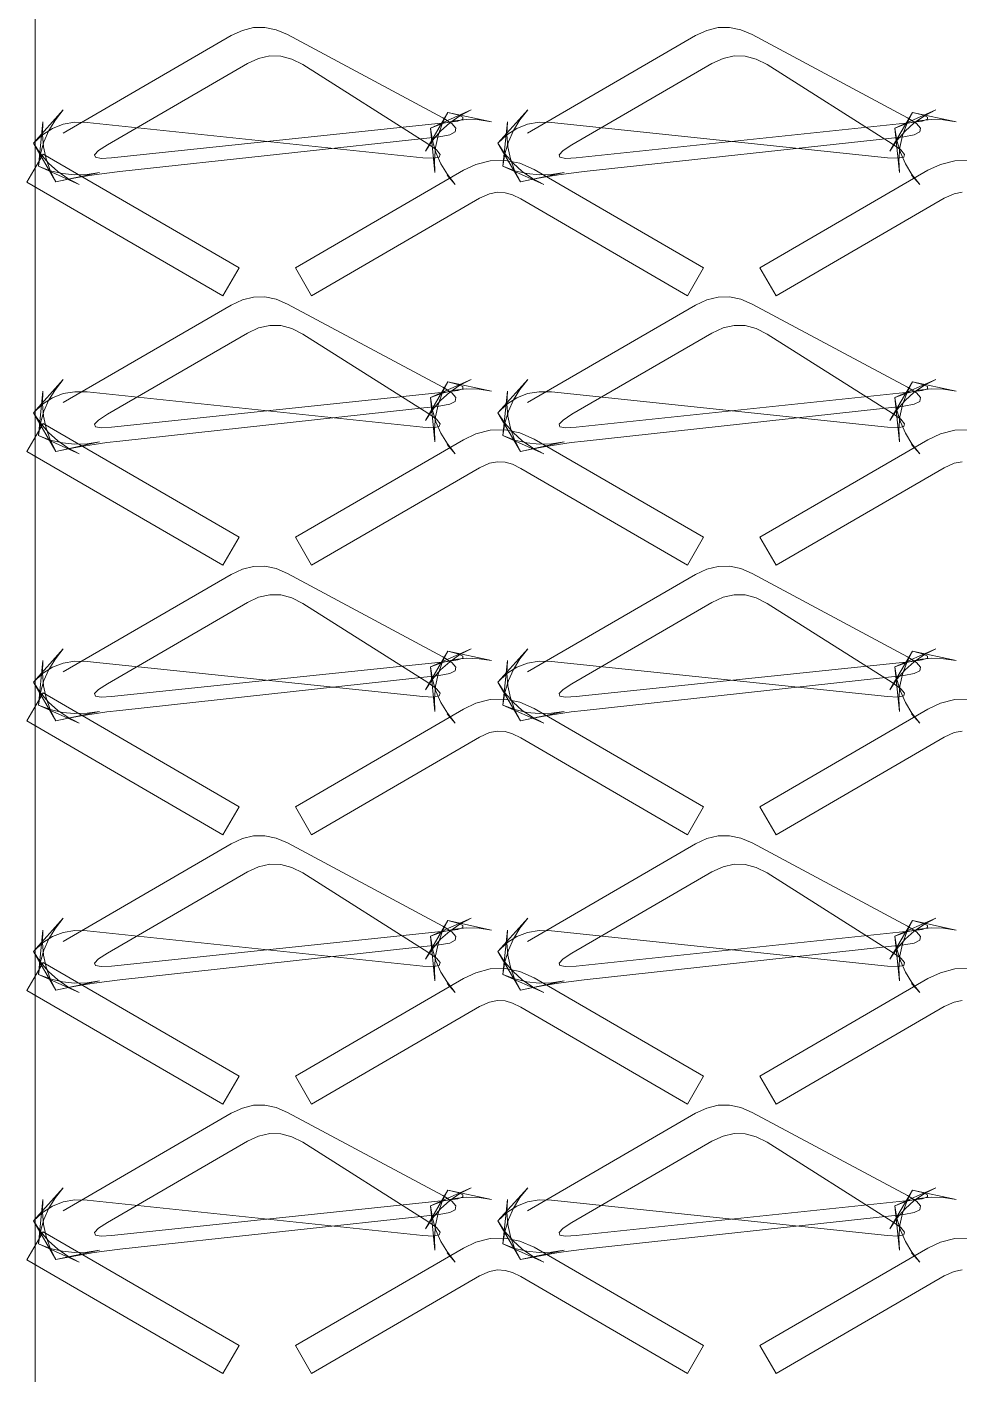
# Model space of a CAD drawing. Header units: metres. Extents: x 0 to 22, y 0 to 162.
# Drawn here: x -0.13 to 14.28, y 38.41 to 59.24 of the extents above; entities that cross this region are included whole.
import ezdxf

# ---------------------------------------------------------------- set-up
doc = ezdxf.new("R2010")
doc.units = ezdxf.units.M
doc.layers.add('TOP', color=1, linetype='Continuous', lineweight=0)

msp = doc.modelspace()

# ---------------------------------------------------------------- linework, layer by layer
at = {"layer": 'TOP'}
for p, q in [((3.032, 59.102), (3.205, 59.183)), ((3.205, 59.183), (3.379, 59.225)), ((3.379, 59.225), (3.554, 59.228)), ((3.554, 59.228), (3.729, 59.192)), ((3.729, 59.192), (3.905, 59.117)), ((10.212, 59.102), (10.385, 59.183)), ((10.385, 59.183), (10.559, 59.225)), ((10.559, 59.225), (10.734, 59.228)), ((10.734, 59.228), (10.909, 59.192)), ((10.909, 59.192), (11.085, 59.117)), ((0.435, 57.594), (3.032, 59.102)), ((3.905, 59.117), (6.305, 57.831)), ((7.615, 57.594), (10.212, 59.102)), ((11.085, 59.117), (13.485, 57.831)), ((3.456, 58.749), (3.283, 58.67)), ((3.627, 58.788), (3.456, 58.749)), ((3.798, 58.784), (3.627, 58.788)), ((3.969, 58.74), (3.798, 58.784)), ((4.138, 58.653), (3.969, 58.74)), ((10.636, 58.749), (10.463, 58.67)), ((10.807, 58.788), (10.636, 58.749)), ((10.978, 58.784), (10.807, 58.788)), ((11.149, 58.74), (10.978, 58.784)), ((11.318, 58.653), (11.149, 58.74)), ((3.283, 58.67), (1.118, 57.413)), ((6.072, 57.429), (4.138, 58.653)), ((10.463, 58.67), (8.298, 57.413)), ((13.252, 57.429), (11.318, 58.653)), ((0.436, 57.953), (-0.025, 57.438)), ((0.314, 57.799), (0.436, 57.953)), ((6.035, 57.318), (6.382, 57.916)), ((6.112, 57.673), (6.744, 57.953)), ((6.382, 57.916), (6.294, 57.74)), ((6.538, 57.876), (6.382, 57.916)), ((6.382, 57.916), (7.058, 57.77)), ((6.744, 57.953), (6.569, 57.863)), ((7.616, 57.953), (7.155, 57.438)), ((7.494, 57.799), (7.616, 57.953)), ((13.215, 57.318), (13.562, 57.916)), ((13.292, 57.673), (13.924, 57.953)), ((13.562, 57.916), (13.474, 57.74)), ((13.718, 57.876), (13.562, 57.916)), ((13.562, 57.916), (14.238, 57.77)), ((13.924, 57.953), (13.749, 57.863)), ((0.122, 57.77), (0.052, 57.083)), ((0.114, 57.574), (0.122, 57.77)), ((0.215, 57.635), (0.314, 57.799)), ((0.268, 57.668), (0.435, 57.732)), ((0.435, 57.732), (0.614, 57.762)), ((0.614, 57.762), (0.806, 57.758)), ((0.806, 57.758), (5.997, 57.214)), ((1.183, 57.214), (6.374, 57.758)), ((6.296, 57.742), (6.112, 57.673)), ((6.294, 57.74), (6.23, 57.559)), ((6.411, 57.754), (6.269, 57.627)), ((6.482, 57.786), (6.296, 57.742)), ((6.305, 57.831), (6.444, 57.743)), ((6.374, 57.758), (6.533, 57.781)), ((6.569, 57.863), (6.411, 57.754)), ((6.444, 57.743), (6.507, 57.671)), ((6.672, 57.805), (6.482, 57.786)), ((6.533, 57.781), (6.614, 57.809)), ((6.615, 57.84), (6.538, 57.876)), ((6.614, 57.809), (6.615, 57.84)), ((6.863, 57.8), (6.672, 57.805)), ((7.058, 57.77), (6.863, 57.8)), ((7.302, 57.77), (7.232, 57.083)), ((7.294, 57.574), (7.302, 57.77)), ((7.395, 57.635), (7.494, 57.799)), ((7.448, 57.668), (7.615, 57.732)), ((7.615, 57.732), (7.794, 57.762)), ((7.794, 57.762), (7.986, 57.758)), ((7.986, 57.758), (13.177, 57.214)), ((8.363, 57.214), (13.554, 57.758)), ((13.476, 57.742), (13.292, 57.673)), ((13.474, 57.74), (13.41, 57.559)), ((13.591, 57.754), (13.449, 57.627)), ((13.662, 57.786), (13.476, 57.742)), ((13.485, 57.831), (13.624, 57.743)), ((13.554, 57.758), (13.713, 57.781)), ((13.749, 57.863), (13.591, 57.754)), ((13.624, 57.743), (13.687, 57.671)), ((13.852, 57.805), (13.662, 57.786)), ((13.713, 57.781), (13.794, 57.809)), ((13.795, 57.84), (13.718, 57.876)), ((13.794, 57.809), (13.795, 57.84)), ((14.043, 57.8), (13.852, 57.805)), ((14.238, 57.77), (14.043, 57.8)), ((-0.025, 57.438), (0.115, 57.57)), ((0.13, 57.383), (0.114, 57.574)), ((0.115, 57.57), (0.268, 57.668)), ((0.138, 57.461), (0.215, 57.635)), ((6.248, 57.54), (1.308, 57)), ((6.144, 57.482), (6.035, 57.318)), ((6.182, 56.986), (6.112, 57.673)), ((6.112, 57.673), (6.143, 57.479)), ((6.143, 57.479), (6.198, 57.295)), ((6.269, 57.627), (6.144, 57.482)), ((6.23, 57.559), (6.19, 57.373)), ((6.41, 57.569), (6.248, 57.54)), ((6.496, 57.613), (6.41, 57.569)), ((6.507, 57.671), (6.496, 57.613)), ((7.155, 57.438), (7.295, 57.57)), ((7.31, 57.383), (7.294, 57.574)), ((7.295, 57.57), (7.448, 57.668)), ((7.318, 57.461), (7.395, 57.635)), ((13.428, 57.54), (8.488, 57)), ((13.324, 57.482), (13.215, 57.318)), ((13.362, 56.986), (13.292, 57.673)), ((13.292, 57.673), (13.323, 57.479)), ((13.323, 57.479), (13.378, 57.295)), ((13.449, 57.627), (13.324, 57.482)), ((13.41, 57.559), (13.37, 57.373)), ((13.59, 57.569), (13.428, 57.54)), ((13.676, 57.613), (13.59, 57.569)), ((13.687, 57.671), (13.676, 57.613)), ((-0.126, 56.839), (0.126, 57.271)), ((0.084, 57.274), (-0.025, 57.438)), ((-0.025, 57.438), (0.322, 56.841)), ((0.052, 57.083), (0.083, 57.277)), ((0.083, 57.277), (0.138, 57.461)), ((0.209, 57.129), (0.084, 57.274)), ((0.126, 57.271), (3.155, 55.512)), ((0.17, 57.197), (0.13, 57.383)), ((0.982, 57.325), (0.921, 57.261)), ((0.921, 57.261), (0.934, 57.221)), ((1.118, 57.413), (0.982, 57.325)), ((6.204, 57.335), (6.072, 57.429)), ((6.19, 57.373), (6.174, 57.182)), ((6.198, 57.295), (6.275, 57.121)), ((6.263, 57.267), (6.204, 57.335)), ((6.248, 57.223), (6.263, 57.267)), ((7.264, 57.274), (7.155, 57.438)), ((7.155, 57.438), (7.502, 56.841)), ((7.232, 57.083), (7.263, 57.277)), ((7.263, 57.277), (7.318, 57.461)), ((7.389, 57.129), (7.264, 57.274)), ((7.35, 57.197), (7.31, 57.383)), ((8.162, 57.325), (8.101, 57.261)), ((8.101, 57.261), (8.114, 57.221)), ((8.298, 57.413), (8.162, 57.325)), ((13.384, 57.335), (13.252, 57.429)), ((13.37, 57.373), (13.354, 57.182)), ((13.378, 57.295), (13.455, 57.121)), ((13.443, 57.267), (13.384, 57.335)), ((13.428, 57.223), (13.443, 57.267)), ((0.236, 57.014), (0.052, 57.083)), ((0.052, 57.083), (0.684, 56.803)), ((0.234, 57.016), (0.17, 57.197)), ((0.351, 57.002), (0.209, 57.129)), ((0.934, 57.221), (1.021, 57.205)), ((1.021, 57.205), (1.183, 57.214)), ((5.997, 57.214), (6.159, 57.206)), ((6.159, 57.206), (6.248, 57.223)), ((6.174, 57.182), (6.182, 56.986)), ((6.275, 57.121), (6.374, 56.957)), ((6.622, 57.02), (6.815, 57.111)), ((6.815, 57.111), (7.037, 57.168)), ((7.037, 57.168), (7.266, 57.174)), ((7.416, 57.014), (7.232, 57.083)), ((7.232, 57.083), (7.864, 56.803)), ((7.266, 57.174), (7.496, 57.128)), ((7.414, 57.016), (7.35, 57.197)), ((7.531, 57.002), (7.389, 57.129)), ((7.496, 57.128), (7.718, 57.031)), ((8.114, 57.221), (8.201, 57.205)), ((8.201, 57.205), (8.363, 57.214)), ((13.177, 57.214), (13.339, 57.206)), ((13.339, 57.206), (13.428, 57.223)), ((13.354, 57.182), (13.362, 56.986)), ((13.455, 57.121), (13.554, 56.957)), ((13.802, 57.02), (13.995, 57.111)), ((13.995, 57.111), (14.217, 57.168)), ((14.217, 57.168), (14.446, 57.174)), ((0.322, 56.841), (0.234, 57.016)), ((0.423, 56.97), (0.236, 57.014)), ((0.322, 56.841), (0.998, 56.986)), ((0.518, 56.881), (0.322, 56.841)), ((0.509, 56.894), (0.351, 57.002)), ((0.612, 56.951), (0.423, 56.97)), ((0.684, 56.803), (0.509, 56.894)), ((0.715, 56.917), (0.518, 56.881)), ((0.804, 56.956), (0.612, 56.951)), ((0.912, 56.948), (0.715, 56.917)), ((0.998, 56.986), (0.804, 56.956)), ((1.11, 56.976), (0.912, 56.948)), ((1.308, 57), (1.11, 56.976)), ((4.025, 55.512), (6.622, 57.02)), ((6.496, 56.803), (6.369, 56.946)), ((6.374, 56.957), (6.496, 56.803)), ((7.502, 56.841), (7.414, 57.016)), ((7.603, 56.97), (7.416, 57.014)), ((7.502, 56.841), (8.178, 56.986)), ((7.698, 56.881), (7.502, 56.841)), ((7.689, 56.894), (7.531, 57.002)), ((7.792, 56.951), (7.603, 56.97)), ((7.864, 56.803), (7.689, 56.894)), ((7.895, 56.917), (7.698, 56.881)), ((7.718, 57.031), (10.335, 55.512)), ((7.984, 56.956), (7.792, 56.951)), ((8.092, 56.948), (7.895, 56.917)), ((8.178, 56.986), (7.984, 56.956)), ((8.29, 56.976), (8.092, 56.948)), ((8.488, 57), (8.29, 56.976)), ((11.205, 55.512), (13.802, 57.02)), ((13.676, 56.803), (13.549, 56.946)), ((13.554, 56.957), (13.676, 56.803)), ((2.904, 55.08), (-0.126, 56.839)), ((7.026, 56.657), (6.873, 56.588)), ((7.15, 56.681), (7.026, 56.657)), ((7.266, 56.674), (7.15, 56.681)), ((7.383, 56.641), (7.266, 56.674)), ((7.507, 56.577), (7.383, 56.641)), ((14.206, 56.657), (14.053, 56.588)), ((14.33, 56.681), (14.206, 56.657)), ((6.873, 56.588), (4.276, 55.08)), ((10.084, 55.08), (7.507, 56.577)), ((14.053, 56.588), (11.456, 55.08)), ((3.155, 55.512), (2.904, 55.08)), ((4.276, 55.08), (4.025, 55.512)), ((10.335, 55.512), (10.084, 55.08)), ((11.456, 55.08), (11.205, 55.512)), ((3.032, 54.938), (3.205, 55.019)), ((3.205, 55.019), (3.379, 55.061)), ((3.379, 55.061), (3.554, 55.064)), ((3.554, 55.064), (3.729, 55.028)), ((3.729, 55.028), (3.905, 54.953)), ((10.212, 54.938), (10.385, 55.019)), ((10.385, 55.019), (10.559, 55.061)), ((10.559, 55.061), (10.734, 55.064)), ((10.734, 55.064), (10.909, 55.028)), ((10.909, 55.028), (11.085, 54.953)), ((0.435, 53.43), (3.032, 54.938)), ((3.905, 54.953), (6.305, 53.666)), ((7.615, 53.43), (10.212, 54.938)), ((11.085, 54.953), (13.485, 53.666)), ((3.456, 54.585), (3.283, 54.505)), ((3.627, 54.623), (3.456, 54.585)), ((3.798, 54.62), (3.627, 54.623)), ((3.969, 54.575), (3.798, 54.62)), ((4.138, 54.489), (3.969, 54.575)), ((10.636, 54.585), (10.463, 54.505)), ((10.807, 54.623), (10.636, 54.585)), ((10.978, 54.62), (10.807, 54.623)), ((11.149, 54.575), (10.978, 54.62)), ((11.318, 54.489), (11.149, 54.575)), ((3.283, 54.505), (1.118, 53.249)), ((6.072, 53.265), (4.138, 54.489)), ((10.463, 54.505), (8.298, 53.249)), ((13.252, 53.265), (11.318, 54.489)), ((0.436, 53.788), (-0.025, 53.274)), ((0.314, 53.634), (0.436, 53.788)), ((6.035, 53.154), (6.382, 53.751)), ((6.112, 53.509), (6.744, 53.788)), ((6.382, 53.751), (6.294, 53.576)), ((6.538, 53.711), (6.382, 53.751)), ((6.382, 53.751), (7.058, 53.606)), ((6.744, 53.788), (6.569, 53.698)), ((7.616, 53.788), (7.155, 53.274)), ((7.494, 53.634), (7.616, 53.788)), ((13.215, 53.154), (13.562, 53.751)), ((13.292, 53.509), (13.924, 53.788)), ((13.562, 53.751), (13.474, 53.576)), ((13.718, 53.711), (13.562, 53.751)), ((13.562, 53.751), (14.238, 53.606)), ((13.924, 53.788), (13.749, 53.698)), ((0.122, 53.606), (0.052, 52.919)), ((0.114, 53.41), (0.122, 53.606)), ((0.215, 53.471), (0.314, 53.634)), ((0.268, 53.504), (0.435, 53.568)), ((0.435, 53.568), (0.614, 53.598)), ((0.614, 53.598), (0.806, 53.594)), ((0.806, 53.594), (5.997, 53.05)), ((1.183, 53.05), (6.374, 53.594)), ((6.296, 53.577), (6.112, 53.509)), ((6.294, 53.576), (6.23, 53.395)), ((6.411, 53.59), (6.269, 53.463)), ((6.482, 53.621), (6.296, 53.577)), ((6.305, 53.666), (6.444, 53.579)), ((6.374, 53.594), (6.533, 53.617)), ((6.569, 53.698), (6.411, 53.59)), ((6.444, 53.579), (6.507, 53.506)), ((6.672, 53.641), (6.482, 53.621)), ((6.533, 53.617), (6.614, 53.644)), ((6.615, 53.676), (6.538, 53.711)), ((6.614, 53.644), (6.615, 53.676)), ((6.863, 53.636), (6.672, 53.641)), ((7.058, 53.606), (6.863, 53.636)), ((7.302, 53.606), (7.232, 52.919)), ((7.294, 53.41), (7.302, 53.606)), ((7.395, 53.471), (7.494, 53.634)), ((7.448, 53.504), (7.615, 53.568)), ((7.615, 53.568), (7.794, 53.598)), ((7.794, 53.598), (7.986, 53.594)), ((7.986, 53.594), (13.177, 53.05)), ((8.363, 53.05), (13.554, 53.594)), ((13.476, 53.577), (13.292, 53.509)), ((13.474, 53.576), (13.41, 53.395)), ((13.591, 53.59), (13.449, 53.463)), ((13.662, 53.621), (13.476, 53.577)), ((13.485, 53.666), (13.624, 53.579)), ((13.554, 53.594), (13.713, 53.617)), ((13.749, 53.698), (13.591, 53.59)), ((13.624, 53.579), (13.687, 53.506)), ((13.852, 53.641), (13.662, 53.621)), ((13.713, 53.617), (13.794, 53.644)), ((13.795, 53.676), (13.718, 53.711)), ((13.794, 53.644), (13.795, 53.676)), ((14.043, 53.636), (13.852, 53.641)), ((14.238, 53.606), (14.043, 53.636)), ((-0.025, 53.274), (0.115, 53.406)), ((0.13, 53.219), (0.114, 53.41)), ((0.115, 53.406), (0.268, 53.504)), ((0.138, 53.297), (0.215, 53.471)), ((6.248, 53.376), (1.308, 52.836)), ((6.144, 53.317), (6.035, 53.154)), ((6.182, 52.821), (6.112, 53.509)), ((6.112, 53.509), (6.143, 53.315)), ((6.143, 53.315), (6.198, 53.131)), ((6.269, 53.463), (6.144, 53.317)), ((6.23, 53.395), (6.19, 53.209)), ((6.41, 53.405), (6.248, 53.376)), ((6.496, 53.448), (6.41, 53.405)), ((6.507, 53.506), (6.496, 53.448)), ((7.155, 53.274), (7.295, 53.406)), ((7.31, 53.219), (7.294, 53.41)), ((7.295, 53.406), (7.448, 53.504)), ((7.318, 53.297), (7.395, 53.471)), ((13.428, 53.376), (8.488, 52.836)), ((13.324, 53.317), (13.215, 53.154)), ((13.362, 52.821), (13.292, 53.509)), ((13.292, 53.509), (13.323, 53.315)), ((13.323, 53.315), (13.378, 53.131)), ((13.449, 53.463), (13.324, 53.317)), ((13.41, 53.395), (13.37, 53.209)), ((13.59, 53.405), (13.428, 53.376)), ((13.676, 53.448), (13.59, 53.405)), ((13.687, 53.506), (13.676, 53.448)), ((-0.126, 52.674), (0.126, 53.107)), ((0.084, 53.11), (-0.025, 53.274)), ((-0.025, 53.274), (0.322, 52.676)), ((0.052, 52.919), (0.083, 53.113)), ((0.083, 53.113), (0.138, 53.297)), ((0.209, 52.965), (0.084, 53.11)), ((0.126, 53.107), (3.155, 51.348)), ((0.17, 53.033), (0.13, 53.219)), ((0.982, 53.16), (0.921, 53.096)), ((0.921, 53.096), (0.934, 53.056)), ((1.118, 53.249), (0.982, 53.16)), ((6.204, 53.171), (6.072, 53.265)), ((6.19, 53.209), (6.174, 53.018)), ((6.198, 53.131), (6.275, 52.957)), ((6.263, 53.102), (6.204, 53.171)), ((6.248, 53.059), (6.263, 53.102)), ((7.264, 53.11), (7.155, 53.274)), ((7.155, 53.274), (7.502, 52.676)), ((7.232, 52.919), (7.263, 53.113)), ((7.263, 53.113), (7.318, 53.297)), ((7.389, 52.965), (7.264, 53.11)), ((7.35, 53.033), (7.31, 53.219)), ((8.162, 53.16), (8.101, 53.096)), ((8.101, 53.096), (8.114, 53.056)), ((8.298, 53.249), (8.162, 53.16)), ((13.384, 53.171), (13.252, 53.265)), ((13.37, 53.209), (13.354, 53.018)), ((13.378, 53.131), (13.455, 52.957)), ((13.443, 53.102), (13.384, 53.171)), ((13.428, 53.059), (13.443, 53.102)), ((0.236, 52.85), (0.052, 52.919)), ((0.052, 52.919), (0.684, 52.639)), ((0.234, 52.852), (0.17, 53.033)), ((0.351, 52.838), (0.209, 52.965)), ((0.934, 53.056), (1.021, 53.041)), ((1.021, 53.041), (1.183, 53.05)), ((5.997, 53.05), (6.159, 53.042)), ((6.159, 53.042), (6.248, 53.059)), ((6.174, 53.018), (6.182, 52.821)), ((6.275, 52.957), (6.374, 52.793)), ((6.622, 52.856), (6.815, 52.946)), ((6.815, 52.946), (7.037, 53.003)), ((7.037, 53.003), (7.266, 53.01)), ((7.416, 52.85), (7.232, 52.919)), ((7.232, 52.919), (7.864, 52.639)), ((7.266, 53.01), (7.496, 52.963)), ((7.414, 52.852), (7.35, 53.033)), ((7.531, 52.838), (7.389, 52.965)), ((7.496, 52.963), (7.718, 52.866)), ((8.114, 53.056), (8.201, 53.041)), ((8.201, 53.041), (8.363, 53.05)), ((13.177, 53.05), (13.339, 53.042)), ((13.339, 53.042), (13.428, 53.059)), ((13.354, 53.018), (13.362, 52.821)), ((13.455, 52.957), (13.554, 52.793)), ((13.802, 52.856), (13.995, 52.946)), ((13.995, 52.946), (14.217, 53.003)), ((14.217, 53.003), (14.446, 53.01)), ((0.322, 52.676), (0.234, 52.852)), ((0.423, 52.806), (0.236, 52.85)), ((0.322, 52.676), (0.998, 52.821)), ((0.518, 52.716), (0.322, 52.676)), ((0.509, 52.729), (0.351, 52.838)), ((0.612, 52.787), (0.423, 52.806)), ((0.684, 52.639), (0.509, 52.729)), ((0.715, 52.752), (0.518, 52.716)), ((0.804, 52.792), (0.612, 52.787)), ((0.912, 52.784), (0.715, 52.752)), ((0.998, 52.821), (0.804, 52.792)), ((1.11, 52.812), (0.912, 52.784)), ((1.308, 52.836), (1.11, 52.812)), ((4.025, 51.348), (6.622, 52.856)), ((6.496, 52.639), (6.369, 52.781)), ((6.374, 52.793), (6.496, 52.639)), ((7.502, 52.676), (7.414, 52.852)), ((7.603, 52.806), (7.416, 52.85)), ((7.502, 52.676), (8.178, 52.821)), ((7.698, 52.716), (7.502, 52.676)), ((7.689, 52.729), (7.531, 52.838)), ((7.792, 52.787), (7.603, 52.806)), ((7.864, 52.639), (7.689, 52.729)), ((7.895, 52.752), (7.698, 52.716)), ((7.718, 52.866), (10.335, 51.348)), ((7.984, 52.792), (7.792, 52.787)), ((8.092, 52.784), (7.895, 52.752)), ((8.178, 52.821), (7.984, 52.792)), ((8.29, 52.812), (8.092, 52.784)), ((8.488, 52.836), (8.29, 52.812)), ((11.205, 51.348), (13.802, 52.856)), ((13.676, 52.639), (13.549, 52.781)), ((13.554, 52.793), (13.676, 52.639)), ((2.904, 50.915), (-0.126, 52.674)), ((7.026, 52.493), (6.873, 52.423)), ((7.15, 52.516), (7.026, 52.493)), ((7.266, 52.51), (7.15, 52.516)), ((7.383, 52.476), (7.266, 52.51)), ((7.507, 52.413), (7.383, 52.476)), ((14.206, 52.493), (14.053, 52.423)), ((14.33, 52.516), (14.206, 52.493)), ((6.873, 52.423), (4.276, 50.915)), ((10.084, 50.915), (7.507, 52.413)), ((14.053, 52.423), (11.456, 50.915)), ((3.155, 51.348), (2.904, 50.915)), ((4.276, 50.915), (4.025, 51.348)), ((10.335, 51.348), (10.084, 50.915)), ((11.456, 50.915), (11.205, 51.348)), ((3.032, 50.773), (3.205, 50.854)), ((3.205, 50.854), (3.379, 50.896)), ((3.379, 50.896), (3.554, 50.899)), ((3.554, 50.899), (3.729, 50.863)), ((3.729, 50.863), (3.905, 50.788)), ((10.212, 50.773), (10.385, 50.854)), ((10.385, 50.854), (10.559, 50.896)), ((10.559, 50.896), (10.734, 50.899)), ((10.734, 50.899), (10.909, 50.863)), ((10.909, 50.863), (11.085, 50.788)), ((0.435, 49.266), (3.032, 50.773)), ((3.905, 50.788), (6.305, 49.502)), ((7.615, 49.266), (10.212, 50.773)), ((11.085, 50.788), (13.485, 49.502)), ((3.456, 50.421), (3.283, 50.341)), ((3.627, 50.459), (3.456, 50.421)), ((3.798, 50.456), (3.627, 50.459)), ((3.969, 50.411), (3.798, 50.456)), ((4.138, 50.325), (3.969, 50.411)), ((10.636, 50.421), (10.463, 50.341)), ((10.807, 50.459), (10.636, 50.421)), ((10.978, 50.456), (10.807, 50.459)), ((11.149, 50.411), (10.978, 50.456)), ((11.318, 50.325), (11.149, 50.411)), ((3.283, 50.341), (1.118, 49.084)), ((6.072, 49.101), (4.138, 50.325)), ((10.463, 50.341), (8.298, 49.084)), ((13.252, 49.101), (11.318, 50.325)), ((0.436, 49.624), (-0.025, 49.109)), ((0.314, 49.47), (0.436, 49.624)), ((6.035, 48.989), (6.382, 49.587)), ((6.112, 49.344), (6.744, 49.624)), ((6.382, 49.587), (6.294, 49.411)), ((6.538, 49.547), (6.382, 49.587)), ((6.382, 49.587), (7.058, 49.442)), ((6.744, 49.624), (6.569, 49.534)), ((7.616, 49.624), (7.155, 49.109)), ((7.494, 49.47), (7.616, 49.624)), ((13.215, 48.989), (13.562, 49.587)), ((13.292, 49.344), (13.924, 49.624)), ((13.562, 49.587), (13.474, 49.411)), ((13.718, 49.547), (13.562, 49.587)), ((13.562, 49.587), (14.238, 49.442)), ((13.924, 49.624), (13.749, 49.534)), ((0.122, 49.442), (0.052, 48.754)), ((0.114, 49.245), (0.122, 49.442)), ((0.215, 49.306), (0.314, 49.47)), ((0.268, 49.339), (0.435, 49.403)), ((0.435, 49.403), (0.614, 49.434)), ((0.614, 49.434), (0.806, 49.43)), ((0.806, 49.43), (5.997, 48.885)), ((1.183, 48.885), (6.374, 49.43)), ((6.296, 49.413), (6.112, 49.344)), ((6.294, 49.411), (6.23, 49.231)), ((6.411, 49.425), (6.269, 49.298)), ((6.482, 49.457), (6.296, 49.413)), ((6.305, 49.502), (6.444, 49.415)), ((6.374, 49.43), (6.533, 49.453)), ((6.569, 49.534), (6.411, 49.425)), ((6.444, 49.415), (6.507, 49.342)), ((6.672, 49.477), (6.482, 49.457)), ((6.533, 49.453), (6.614, 49.48)), ((6.615, 49.511), (6.538, 49.547)), ((6.614, 49.48), (6.615, 49.511)), ((6.863, 49.471), (6.672, 49.477)), ((7.058, 49.442), (6.863, 49.471)), ((7.302, 49.442), (7.232, 48.754)), ((7.294, 49.245), (7.302, 49.442)), ((7.395, 49.306), (7.494, 49.47)), ((7.448, 49.339), (7.615, 49.403)), ((7.615, 49.403), (7.794, 49.434)), ((7.794, 49.434), (7.986, 49.43)), ((7.986, 49.43), (13.177, 48.885)), ((8.363, 48.885), (13.554, 49.43)), ((13.476, 49.413), (13.292, 49.344)), ((13.474, 49.411), (13.41, 49.231)), ((13.591, 49.425), (13.449, 49.298)), ((13.662, 49.457), (13.476, 49.413)), ((13.485, 49.502), (13.624, 49.415)), ((13.554, 49.43), (13.713, 49.453)), ((13.749, 49.534), (13.591, 49.425)), ((13.624, 49.415), (13.687, 49.342)), ((13.852, 49.477), (13.662, 49.457)), ((13.713, 49.453), (13.794, 49.48)), ((13.795, 49.511), (13.718, 49.547)), ((13.794, 49.48), (13.795, 49.511)), ((14.043, 49.471), (13.852, 49.477)), ((14.238, 49.442), (14.043, 49.471)), ((-0.025, 49.109), (0.115, 49.241)), ((0.13, 49.054), (0.114, 49.245)), ((0.115, 49.241), (0.268, 49.339)), ((0.138, 49.132), (0.215, 49.306)), ((6.248, 49.211), (1.308, 48.671)), ((6.144, 49.153), (6.035, 48.989)), ((6.182, 48.657), (6.112, 49.344)), ((6.112, 49.344), (6.143, 49.151)), ((6.143, 49.151), (6.198, 48.967)), ((6.269, 49.298), (6.144, 49.153)), ((6.23, 49.231), (6.19, 49.045)), ((6.41, 49.24), (6.248, 49.211)), ((6.496, 49.284), (6.41, 49.24)), ((6.507, 49.342), (6.496, 49.284)), ((7.155, 49.109), (7.295, 49.241)), ((7.31, 49.054), (7.294, 49.245)), ((7.295, 49.241), (7.448, 49.339)), ((7.318, 49.132), (7.395, 49.306)), ((13.428, 49.211), (8.488, 48.671)), ((13.324, 49.153), (13.215, 48.989)), ((13.362, 48.657), (13.292, 49.344)), ((13.292, 49.344), (13.323, 49.151)), ((13.323, 49.151), (13.378, 48.967)), ((13.449, 49.298), (13.324, 49.153)), ((13.41, 49.231), (13.37, 49.045)), ((13.59, 49.24), (13.428, 49.211)), ((13.676, 49.284), (13.59, 49.24)), ((13.687, 49.342), (13.676, 49.284)), ((-0.126, 48.51), (0.126, 48.942)), ((0.084, 48.946), (-0.025, 49.109)), ((-0.025, 49.109), (0.322, 48.512)), ((0.052, 48.754), (0.083, 48.948)), ((0.083, 48.948), (0.138, 49.132)), ((0.209, 48.8), (0.084, 48.946)), ((0.126, 48.942), (3.155, 47.183)), ((0.17, 48.868), (0.13, 49.054)), ((0.982, 48.996), (0.921, 48.932)), ((0.921, 48.932), (0.934, 48.892)), ((1.118, 49.084), (0.982, 48.996)), ((6.204, 49.006), (6.072, 49.101)), ((6.19, 49.045), (6.174, 48.853)), ((6.198, 48.967), (6.275, 48.793)), ((6.263, 48.938), (6.204, 49.006)), ((6.248, 48.895), (6.263, 48.938)), ((7.264, 48.946), (7.155, 49.109)), ((7.155, 49.109), (7.502, 48.512)), ((7.232, 48.754), (7.263, 48.948)), ((7.263, 48.948), (7.318, 49.132)), ((7.389, 48.8), (7.264, 48.946)), ((7.35, 48.868), (7.31, 49.054)), ((8.162, 48.996), (8.101, 48.932)), ((8.101, 48.932), (8.114, 48.892)), ((8.298, 49.084), (8.162, 48.996)), ((13.384, 49.006), (13.252, 49.101)), ((13.37, 49.045), (13.354, 48.853)), ((13.378, 48.967), (13.455, 48.793)), ((13.443, 48.938), (13.384, 49.006)), ((13.428, 48.895), (13.443, 48.938)), ((0.236, 48.686), (0.052, 48.754)), ((0.052, 48.754), (0.684, 48.475)), ((0.234, 48.687), (0.17, 48.868)), ((0.351, 48.673), (0.209, 48.8)), ((0.934, 48.892), (1.021, 48.877)), ((1.021, 48.877), (1.183, 48.885)), ((5.997, 48.885), (6.159, 48.877)), ((6.159, 48.877), (6.248, 48.895)), ((6.174, 48.853), (6.182, 48.657)), ((6.275, 48.793), (6.374, 48.629)), ((6.622, 48.691), (6.815, 48.782)), ((6.815, 48.782), (7.037, 48.839)), ((7.037, 48.839), (7.266, 48.845)), ((7.416, 48.686), (7.232, 48.754)), ((7.232, 48.754), (7.864, 48.475)), ((7.266, 48.845), (7.496, 48.799)), ((7.414, 48.687), (7.35, 48.868)), ((7.531, 48.673), (7.389, 48.8)), ((7.496, 48.799), (7.718, 48.702)), ((8.114, 48.892), (8.201, 48.877)), ((8.201, 48.877), (8.363, 48.885)), ((13.177, 48.885), (13.339, 48.877)), ((13.339, 48.877), (13.428, 48.895)), ((13.354, 48.853), (13.362, 48.657)), ((13.455, 48.793), (13.554, 48.629)), ((13.802, 48.691), (13.995, 48.782)), ((13.995, 48.782), (14.217, 48.839)), ((14.217, 48.839), (14.446, 48.845)), ((0.322, 48.512), (0.234, 48.687)), ((0.423, 48.642), (0.236, 48.686)), ((0.322, 48.512), (0.998, 48.657)), ((0.518, 48.552), (0.322, 48.512)), ((0.509, 48.565), (0.351, 48.673)), ((0.612, 48.622), (0.423, 48.642)), ((0.684, 48.475), (0.509, 48.565)), ((0.715, 48.588), (0.518, 48.552)), ((0.804, 48.627), (0.612, 48.622)), ((0.912, 48.62), (0.715, 48.588)), ((0.998, 48.657), (0.804, 48.627)), ((1.11, 48.648), (0.912, 48.62)), ((1.308, 48.671), (1.11, 48.648)), ((4.025, 47.183), (6.622, 48.691)), ((6.496, 48.475), (6.369, 48.617)), ((6.374, 48.629), (6.496, 48.475)), ((7.502, 48.512), (7.414, 48.687)), ((7.603, 48.642), (7.416, 48.686)), ((7.502, 48.512), (8.178, 48.657)), ((7.698, 48.552), (7.502, 48.512)), ((7.689, 48.565), (7.531, 48.673)), ((7.792, 48.622), (7.603, 48.642)), ((7.864, 48.475), (7.689, 48.565)), ((7.895, 48.588), (7.698, 48.552)), ((7.718, 48.702), (10.335, 47.183)), ((7.984, 48.627), (7.792, 48.622)), ((8.092, 48.62), (7.895, 48.588)), ((8.178, 48.657), (7.984, 48.627)), ((8.29, 48.648), (8.092, 48.62)), ((8.488, 48.671), (8.29, 48.648)), ((11.205, 47.183), (13.802, 48.691)), ((13.676, 48.475), (13.549, 48.617)), ((13.554, 48.629), (13.676, 48.475)), ((2.904, 46.751), (-0.126, 48.51)), ((7.026, 48.329), (6.873, 48.259)), ((7.15, 48.352), (7.026, 48.329)), ((7.266, 48.345), (7.15, 48.352)), ((7.383, 48.312), (7.266, 48.345)), ((7.507, 48.248), (7.383, 48.312)), ((14.206, 48.329), (14.053, 48.259)), ((14.33, 48.352), (14.206, 48.329)), ((6.873, 48.259), (4.276, 46.751)), ((10.084, 46.751), (7.507, 48.248)), ((14.053, 48.259), (11.456, 46.751)), ((3.155, 47.183), (2.904, 46.751)), ((4.276, 46.751), (4.025, 47.183)), ((10.335, 47.183), (10.084, 46.751)), ((11.456, 46.751), (11.205, 47.183)), ((3.032, 46.609), (3.205, 46.69)), ((3.205, 46.69), (3.379, 46.732)), ((3.379, 46.732), (3.554, 46.735)), ((3.554, 46.735), (3.729, 46.699)), ((3.729, 46.699), (3.905, 46.624)), ((10.212, 46.609), (10.385, 46.69)), ((10.385, 46.69), (10.559, 46.732)), ((10.559, 46.732), (10.734, 46.735)), ((10.734, 46.735), (10.909, 46.699)), ((10.909, 46.699), (11.085, 46.624)), ((0.435, 45.101), (3.032, 46.609)), ((3.905, 46.624), (6.305, 45.337)), ((7.615, 45.101), (10.212, 46.609)), ((11.085, 46.624), (13.485, 45.337)), ((3.456, 46.256), (3.283, 46.177)), ((3.627, 46.294), (3.456, 46.256)), ((3.798, 46.291), (3.627, 46.294)), ((3.969, 46.246), (3.798, 46.291)), ((4.138, 46.16), (3.969, 46.246)), ((10.636, 46.256), (10.463, 46.177)), ((10.807, 46.294), (10.636, 46.256)), ((10.978, 46.291), (10.807, 46.294)), ((11.149, 46.246), (10.978, 46.291)), ((11.318, 46.16), (11.149, 46.246)), ((3.283, 46.177), (1.118, 44.92)), ((6.072, 44.936), (4.138, 46.16)), ((10.463, 46.177), (8.298, 44.92)), ((13.252, 44.936), (11.318, 46.16)), ((0.436, 45.46), (-0.025, 44.945)), ((0.314, 45.306), (0.436, 45.46)), ((6.035, 44.825), (6.382, 45.423)), ((6.112, 45.18), (6.744, 45.46)), ((6.382, 45.423), (6.294, 45.247)), ((6.538, 45.383), (6.382, 45.423)), ((6.382, 45.423), (7.058, 45.277)), ((6.744, 45.46), (6.569, 45.37)), ((7.616, 45.46), (7.155, 44.945)), ((7.494, 45.306), (7.616, 45.46)), ((13.215, 44.825), (13.562, 45.423)), ((13.292, 45.18), (13.924, 45.46)), ((13.562, 45.423), (13.474, 45.247)), ((13.718, 45.383), (13.562, 45.423)), ((13.562, 45.423), (14.238, 45.277)), ((13.924, 45.46), (13.749, 45.37)), ((0.122, 45.277), (0.052, 44.59)), ((0.114, 45.081), (0.122, 45.277)), ((0.215, 45.142), (0.314, 45.306)), ((0.268, 45.175), (0.435, 45.239)), ((0.435, 45.239), (0.614, 45.269)), ((0.614, 45.269), (0.806, 45.265)), ((0.806, 45.265), (5.997, 44.721)), ((1.183, 44.721), (6.374, 45.265)), ((6.296, 45.249), (6.112, 45.18)), ((6.294, 45.247), (6.23, 45.066)), ((6.411, 45.261), (6.269, 45.134)), ((6.482, 45.293), (6.296, 45.249)), ((6.305, 45.337), (6.444, 45.25)), ((6.374, 45.265), (6.533, 45.288)), ((6.569, 45.37), (6.411, 45.261)), ((6.444, 45.25), (6.507, 45.178)), ((6.672, 45.312), (6.482, 45.293)), ((6.533, 45.288), (6.614, 45.315)), ((6.615, 45.347), (6.538, 45.383)), ((6.614, 45.315), (6.615, 45.347)), ((6.863, 45.307), (6.672, 45.312)), ((7.058, 45.277), (6.863, 45.307)), ((7.302, 45.277), (7.232, 44.59)), ((7.294, 45.081), (7.302, 45.277)), ((7.395, 45.142), (7.494, 45.306)), ((7.448, 45.175), (7.615, 45.239)), ((7.615, 45.239), (7.794, 45.269)), ((7.794, 45.269), (7.986, 45.265)), ((7.986, 45.265), (13.177, 44.721)), ((8.363, 44.721), (13.554, 45.265)), ((13.476, 45.249), (13.292, 45.18)), ((13.474, 45.247), (13.41, 45.066)), ((13.591, 45.261), (13.449, 45.134)), ((13.662, 45.293), (13.476, 45.249)), ((13.485, 45.337), (13.624, 45.25)), ((13.554, 45.265), (13.713, 45.288)), ((13.749, 45.37), (13.591, 45.261)), ((13.624, 45.25), (13.687, 45.178)), ((13.852, 45.312), (13.662, 45.293)), ((13.713, 45.288), (13.794, 45.315)), ((13.795, 45.347), (13.718, 45.383)), ((13.794, 45.315), (13.795, 45.347)), ((14.043, 45.307), (13.852, 45.312)), ((14.238, 45.277), (14.043, 45.307)), ((-0.025, 44.945), (0.115, 45.077)), ((0.13, 44.89), (0.114, 45.081)), ((0.115, 45.077), (0.268, 45.175)), ((0.138, 44.968), (0.215, 45.142)), ((6.248, 45.047), (1.308, 44.507)), ((6.144, 44.989), (6.035, 44.825)), ((6.182, 44.493), (6.112, 45.18)), ((6.112, 45.18), (6.143, 44.986)), ((6.143, 44.986), (6.198, 44.802)), ((6.269, 45.134), (6.144, 44.989)), ((6.23, 45.066), (6.19, 44.88)), ((6.41, 45.076), (6.248, 45.047)), ((6.496, 45.119), (6.41, 45.076)), ((6.507, 45.178), (6.496, 45.119)), ((7.155, 44.945), (7.295, 45.077)), ((7.31, 44.89), (7.294, 45.081)), ((7.295, 45.077), (7.448, 45.175)), ((7.318, 44.968), (7.395, 45.142)), ((13.428, 45.047), (8.488, 44.507)), ((13.324, 44.989), (13.215, 44.825)), ((13.362, 44.493), (13.292, 45.18)), ((13.292, 45.18), (13.323, 44.986)), ((13.323, 44.986), (13.378, 44.802)), ((13.449, 45.134), (13.324, 44.989)), ((13.41, 45.066), (13.37, 44.88)), ((13.59, 45.076), (13.428, 45.047)), ((13.676, 45.119), (13.59, 45.076)), ((13.687, 45.178), (13.676, 45.119)), ((-0.126, 44.345), (0.126, 44.778)), ((0.084, 44.781), (-0.025, 44.945)), ((-0.025, 44.945), (0.322, 44.347)), ((0.052, 44.59), (0.083, 44.784)), ((0.083, 44.784), (0.138, 44.968)), ((0.209, 44.636), (0.084, 44.781)), ((0.126, 44.778), (3.155, 43.019)), ((0.17, 44.704), (0.13, 44.89)), ((0.982, 44.832), (0.921, 44.767)), ((0.921, 44.767), (0.934, 44.728)), ((1.118, 44.92), (0.982, 44.832)), ((6.204, 44.842), (6.072, 44.936)), ((6.19, 44.88), (6.174, 44.689)), ((6.198, 44.802), (6.275, 44.628)), ((6.263, 44.773), (6.204, 44.842)), ((6.248, 44.73), (6.263, 44.773)), ((7.264, 44.781), (7.155, 44.945)), ((7.155, 44.945), (7.502, 44.347)), ((7.232, 44.59), (7.263, 44.784)), ((7.263, 44.784), (7.318, 44.968)), ((7.389, 44.636), (7.264, 44.781)), ((7.35, 44.704), (7.31, 44.89)), ((8.162, 44.832), (8.101, 44.767)), ((8.101, 44.767), (8.114, 44.728)), ((8.298, 44.92), (8.162, 44.832)), ((13.384, 44.842), (13.252, 44.936)), ((13.37, 44.88), (13.354, 44.689)), ((13.378, 44.802), (13.455, 44.628)), ((13.443, 44.773), (13.384, 44.842)), ((13.428, 44.73), (13.443, 44.773)), ((0.236, 44.521), (0.052, 44.59)), ((0.052, 44.59), (0.684, 44.31)), ((0.234, 44.523), (0.17, 44.704)), ((0.351, 44.509), (0.209, 44.636)), ((0.934, 44.728), (1.021, 44.712)), ((1.021, 44.712), (1.183, 44.721)), ((5.997, 44.721), (6.159, 44.713)), ((6.159, 44.713), (6.248, 44.73)), ((6.174, 44.689), (6.182, 44.493)), ((6.275, 44.628), (6.374, 44.464)), ((6.622, 44.527), (6.815, 44.618)), ((6.815, 44.618), (7.037, 44.675)), ((7.037, 44.675), (7.266, 44.681)), ((7.416, 44.521), (7.232, 44.59)), ((7.232, 44.59), (7.864, 44.31)), ((7.266, 44.681), (7.496, 44.634)), ((7.414, 44.523), (7.35, 44.704)), ((7.531, 44.509), (7.389, 44.636)), ((7.496, 44.634), (7.718, 44.537)), ((8.114, 44.728), (8.201, 44.712)), ((8.201, 44.712), (8.363, 44.721)), ((13.177, 44.721), (13.339, 44.713)), ((13.339, 44.713), (13.428, 44.73)), ((13.354, 44.689), (13.362, 44.493)), ((13.455, 44.628), (13.554, 44.464)), ((13.802, 44.527), (13.995, 44.618)), ((13.995, 44.618), (14.217, 44.675)), ((14.217, 44.675), (14.446, 44.681)), ((0.322, 44.347), (0.234, 44.523)), ((0.423, 44.477), (0.236, 44.521)), ((0.322, 44.347), (0.998, 44.493)), ((0.518, 44.387), (0.322, 44.347)), ((0.509, 44.4), (0.351, 44.509)), ((0.612, 44.458), (0.423, 44.477)), ((0.684, 44.31), (0.509, 44.4)), ((0.715, 44.423), (0.518, 44.387)), ((0.804, 44.463), (0.612, 44.458)), ((0.912, 44.455), (0.715, 44.423)), ((0.998, 44.493), (0.804, 44.463)), ((1.11, 44.483), (0.912, 44.455)), ((1.308, 44.507), (1.11, 44.483)), ((4.025, 43.019), (6.622, 44.527)), ((6.496, 44.31), (6.369, 44.453)), ((6.374, 44.464), (6.496, 44.31)), ((7.502, 44.347), (7.414, 44.523)), ((7.603, 44.477), (7.416, 44.521)), ((7.502, 44.347), (8.178, 44.493)), ((7.698, 44.387), (7.502, 44.347)), ((7.689, 44.4), (7.531, 44.509)), ((7.792, 44.458), (7.603, 44.477)), ((7.864, 44.31), (7.689, 44.4)), ((7.895, 44.423), (7.698, 44.387)), ((7.718, 44.537), (10.335, 43.019)), ((7.984, 44.463), (7.792, 44.458)), ((8.092, 44.455), (7.895, 44.423)), ((8.178, 44.493), (7.984, 44.463)), ((8.29, 44.483), (8.092, 44.455)), ((8.488, 44.507), (8.29, 44.483)), ((11.205, 43.019), (13.802, 44.527)), ((13.676, 44.31), (13.549, 44.453)), ((13.554, 44.464), (13.676, 44.31)), ((2.904, 42.587), (-0.126, 44.345)), ((7.026, 44.164), (6.873, 44.094)), ((7.15, 44.188), (7.026, 44.164)), ((7.266, 44.181), (7.15, 44.188)), ((7.383, 44.147), (7.266, 44.181)), ((7.507, 44.084), (7.383, 44.147)), ((14.206, 44.164), (14.053, 44.094)), ((14.33, 44.188), (14.206, 44.164)), ((6.873, 44.094), (4.276, 42.587)), ((10.084, 42.587), (7.507, 44.084)), ((14.053, 44.094), (11.456, 42.587)), ((3.155, 43.019), (2.904, 42.587)), ((4.276, 42.587), (4.025, 43.019)), ((10.335, 43.019), (10.084, 42.587)), ((11.456, 42.587), (11.205, 43.019)), ((3.032, 42.445), (3.205, 42.526)), ((3.205, 42.526), (3.379, 42.568)), ((3.379, 42.568), (3.554, 42.57)), ((3.554, 42.57), (3.729, 42.534)), ((3.729, 42.534), (3.905, 42.459)), ((10.212, 42.445), (10.385, 42.526)), ((10.385, 42.526), (10.559, 42.568)), ((10.559, 42.568), (10.734, 42.57)), ((10.734, 42.57), (10.909, 42.534)), ((10.909, 42.534), (11.085, 42.459)), ((0.435, 40.937), (3.032, 42.445)), ((3.905, 42.459), (6.305, 41.173)), ((7.615, 40.937), (10.212, 42.445)), ((11.085, 42.459), (13.485, 41.173)), ((3.456, 42.092), (3.283, 42.012)), ((3.627, 42.13), (3.456, 42.092)), ((3.798, 42.127), (3.627, 42.13)), ((3.969, 42.082), (3.798, 42.127)), ((4.138, 41.996), (3.969, 42.082)), ((10.636, 42.092), (10.463, 42.012)), ((10.807, 42.13), (10.636, 42.092)), ((10.978, 42.127), (10.807, 42.13)), ((11.149, 42.082), (10.978, 42.127)), ((11.318, 41.996), (11.149, 42.082)), ((3.283, 42.012), (1.118, 40.755)), ((6.072, 40.772), (4.138, 41.996)), ((10.463, 42.012), (8.298, 40.755)), ((13.252, 40.772), (11.318, 41.996)), ((0.436, 41.295), (-0.025, 40.781)), ((0.314, 41.141), (0.436, 41.295)), ((6.035, 40.661), (6.382, 41.258)), ((6.112, 41.016), (6.744, 41.295)), ((6.382, 41.258), (6.294, 41.083)), ((6.538, 41.218), (6.382, 41.258)), ((6.382, 41.258), (7.058, 41.113)), ((6.744, 41.295), (6.569, 41.205)), ((7.616, 41.295), (7.155, 40.781)), ((7.494, 41.141), (7.616, 41.295)), ((13.215, 40.661), (13.562, 41.258)), ((13.292, 41.016), (13.924, 41.295)), ((13.562, 41.258), (13.474, 41.083)), ((13.718, 41.218), (13.562, 41.258)), ((13.562, 41.258), (14.238, 41.113)), ((13.924, 41.295), (13.749, 41.205)), ((0.122, 41.113), (0.052, 40.426)), ((0.114, 40.917), (0.122, 41.113)), ((0.215, 40.977), (0.314, 41.141)), ((0.268, 41.011), (0.435, 41.075)), ((0.435, 41.075), (0.614, 41.105)), ((0.614, 41.105), (0.806, 41.101)), ((0.806, 41.101), (5.997, 40.557)), ((1.183, 40.557), (6.374, 41.101)), ((6.296, 41.084), (6.112, 41.016)), ((6.294, 41.083), (6.23, 40.902)), ((6.411, 41.097), (6.269, 40.97)), ((6.482, 41.128), (6.296, 41.084)), ((6.305, 41.173), (6.444, 41.086)), ((6.374, 41.101), (6.533, 41.124)), ((6.569, 41.205), (6.411, 41.097)), ((6.444, 41.086), (6.507, 41.013)), ((6.672, 41.148), (6.482, 41.128)), ((6.533, 41.124), (6.614, 41.151)), ((6.615, 41.183), (6.538, 41.218)), ((6.614, 41.151), (6.615, 41.183)), ((6.863, 41.143), (6.672, 41.148)), ((7.058, 41.113), (6.863, 41.143)), ((7.302, 41.113), (7.232, 40.426)), ((7.294, 40.917), (7.302, 41.113)), ((7.395, 40.977), (7.494, 41.141)), ((7.448, 41.011), (7.615, 41.075)), ((7.615, 41.075), (7.794, 41.105)), ((7.794, 41.105), (7.986, 41.101)), ((7.986, 41.101), (13.177, 40.557)), ((8.363, 40.557), (13.554, 41.101)), ((13.476, 41.084), (13.292, 41.016)), ((13.474, 41.083), (13.41, 40.902)), ((13.591, 41.097), (13.449, 40.97)), ((13.662, 41.128), (13.476, 41.084)), ((13.485, 41.173), (13.624, 41.086)), ((13.554, 41.101), (13.713, 41.124)), ((13.749, 41.205), (13.591, 41.097)), ((13.624, 41.086), (13.687, 41.013)), ((13.852, 41.148), (13.662, 41.128)), ((13.713, 41.124), (13.794, 41.151)), ((13.795, 41.183), (13.718, 41.218)), ((13.794, 41.151), (13.795, 41.183)), ((14.043, 41.143), (13.852, 41.148)), ((14.238, 41.113), (14.043, 41.143)), ((-0.025, 40.781), (0.115, 40.913)), ((0.13, 40.725), (0.114, 40.917)), ((0.115, 40.913), (0.268, 41.011)), ((0.138, 40.803), (0.215, 40.977)), ((6.248, 40.882), (1.308, 40.343)), ((6.144, 40.824), (6.035, 40.661)), ((6.182, 40.328), (6.112, 41.016)), ((6.112, 41.016), (6.143, 40.822)), ((6.143, 40.822), (6.198, 40.638)), ((6.269, 40.97), (6.144, 40.824)), ((6.23, 40.902), (6.19, 40.716)), ((6.41, 40.911), (6.248, 40.882)), ((6.496, 40.955), (6.41, 40.911)), ((6.507, 41.013), (6.496, 40.955)), ((7.155, 40.781), (7.295, 40.913)), ((7.31, 40.725), (7.294, 40.917)), ((7.295, 40.913), (7.448, 41.011)), ((7.318, 40.803), (7.395, 40.977)), ((13.428, 40.882), (8.488, 40.343)), ((13.324, 40.824), (13.215, 40.661)), ((13.362, 40.328), (13.292, 41.016)), ((13.292, 41.016), (13.323, 40.822)), ((13.323, 40.822), (13.378, 40.638)), ((13.449, 40.97), (13.324, 40.824)), ((13.41, 40.902), (13.37, 40.716)), ((13.59, 40.911), (13.428, 40.882)), ((13.676, 40.955), (13.59, 40.911)), ((13.687, 41.013), (13.676, 40.955)), ((-0.126, 40.181), (0.126, 40.613)), ((0.084, 40.617), (-0.025, 40.781)), ((-0.025, 40.781), (0.322, 40.183)), ((0.052, 40.426), (0.083, 40.619)), ((0.083, 40.619), (0.138, 40.803)), ((0.209, 40.472), (0.084, 40.617)), ((0.126, 40.613), (3.155, 38.855)), ((0.17, 40.539), (0.13, 40.725)), ((0.982, 40.667), (0.921, 40.603)), ((0.921, 40.603), (0.934, 40.563)), ((1.118, 40.755), (0.982, 40.667)), ((6.204, 40.678), (6.072, 40.772)), ((6.19, 40.716), (6.174, 40.525)), ((6.198, 40.638), (6.275, 40.464)), ((6.263, 40.609), (6.204, 40.678)), ((6.248, 40.566), (6.263, 40.609)), ((7.264, 40.617), (7.155, 40.781)), ((7.155, 40.781), (7.502, 40.183)), ((7.232, 40.426), (7.263, 40.619)), ((7.263, 40.619), (7.318, 40.803)), ((7.389, 40.472), (7.264, 40.617)), ((7.35, 40.539), (7.31, 40.725)), ((8.162, 40.667), (8.101, 40.603)), ((8.101, 40.603), (8.114, 40.563)), ((8.298, 40.755), (8.162, 40.667)), ((13.384, 40.678), (13.252, 40.772)), ((13.37, 40.716), (13.354, 40.525)), ((13.378, 40.638), (13.455, 40.464)), ((13.443, 40.609), (13.384, 40.678)), ((13.428, 40.566), (13.443, 40.609)), ((0.236, 40.357), (0.052, 40.426)), ((0.052, 40.426), (0.684, 40.146)), ((0.234, 40.359), (0.17, 40.539)), ((0.351, 40.345), (0.209, 40.472)), ((0.934, 40.563), (1.021, 40.548)), ((1.021, 40.548), (1.183, 40.557)), ((5.997, 40.557), (6.159, 40.548)), ((6.159, 40.548), (6.248, 40.566)), ((6.174, 40.525), (6.182, 40.328)), ((6.275, 40.464), (6.374, 40.3)), ((6.622, 40.362), (6.815, 40.453)), ((6.815, 40.453), (7.037, 40.51)), ((7.037, 40.51), (7.266, 40.517)), ((7.416, 40.357), (7.232, 40.426)), ((7.232, 40.426), (7.864, 40.146)), ((7.266, 40.517), (7.496, 40.47)), ((7.414, 40.359), (7.35, 40.539)), ((7.531, 40.345), (7.389, 40.472)), ((7.496, 40.47), (7.718, 40.373)), ((8.114, 40.563), (8.201, 40.548)), ((8.201, 40.548), (8.363, 40.557)), ((13.177, 40.557), (13.339, 40.548)), ((13.339, 40.548), (13.428, 40.566)), ((13.354, 40.525), (13.362, 40.328)), ((13.455, 40.464), (13.554, 40.3)), ((13.802, 40.362), (13.995, 40.453)), ((13.995, 40.453), (14.217, 40.51)), ((14.217, 40.51), (14.446, 40.517)), ((0.322, 40.183), (0.234, 40.359)), ((0.423, 40.313), (0.236, 40.357)), ((0.322, 40.183), (0.998, 40.328)), ((0.518, 40.223), (0.322, 40.183)), ((0.509, 40.236), (0.351, 40.345)), ((0.612, 40.293), (0.423, 40.313)), ((0.684, 40.146), (0.509, 40.236)), ((0.715, 40.259), (0.518, 40.223)), ((0.804, 40.299), (0.612, 40.293)), ((0.912, 40.291), (0.715, 40.259)), ((0.998, 40.328), (0.804, 40.299)), ((1.11, 40.319), (0.912, 40.291)), ((1.308, 40.343), (1.11, 40.319)), ((4.025, 38.855), (6.622, 40.362)), ((6.496, 40.146), (6.369, 40.288)), ((6.374, 40.3), (6.496, 40.146)), ((7.502, 40.183), (7.414, 40.359)), ((7.603, 40.313), (7.416, 40.357)), ((7.502, 40.183), (8.178, 40.328)), ((7.698, 40.223), (7.502, 40.183)), ((7.689, 40.236), (7.531, 40.345)), ((7.792, 40.293), (7.603, 40.313)), ((7.864, 40.146), (7.689, 40.236)), ((7.895, 40.259), (7.698, 40.223)), ((7.718, 40.373), (10.335, 38.855)), ((7.984, 40.299), (7.792, 40.293)), ((8.092, 40.291), (7.895, 40.259)), ((8.178, 40.328), (7.984, 40.299)), ((8.29, 40.319), (8.092, 40.291)), ((8.488, 40.343), (8.29, 40.319)), ((11.205, 38.855), (13.802, 40.362)), ((13.676, 40.146), (13.549, 40.288)), ((13.554, 40.3), (13.676, 40.146)), ((2.904, 38.422), (-0.126, 40.181)), ((7.026, 40), (6.873, 39.93)), ((7.15, 40.023), (7.026, 40)), ((7.266, 40.017), (7.15, 40.023)), ((7.383, 39.983), (7.266, 40.017)), ((7.507, 39.92), (7.383, 39.983)), ((14.206, 40), (14.053, 39.93)), ((14.33, 40.023), (14.206, 40)), ((6.873, 39.93), (4.276, 38.422)), ((10.084, 38.422), (7.507, 39.92)), ((14.053, 39.93), (11.456, 38.422)), ((3.155, 38.855), (2.904, 38.422)), ((4.276, 38.422), (4.025, 38.855)), ((10.335, 38.855), (10.084, 38.422)), ((11.456, 38.422), (11.205, 38.855))]:
    msp.add_line(p, q, dxfattribs=at)
msp.add_lwpolyline([(0, 0), (0, 162), (21.54, 162), (21.54, 0)], close=True, dxfattribs=at)

doc.saveas('drawing.dxf')
